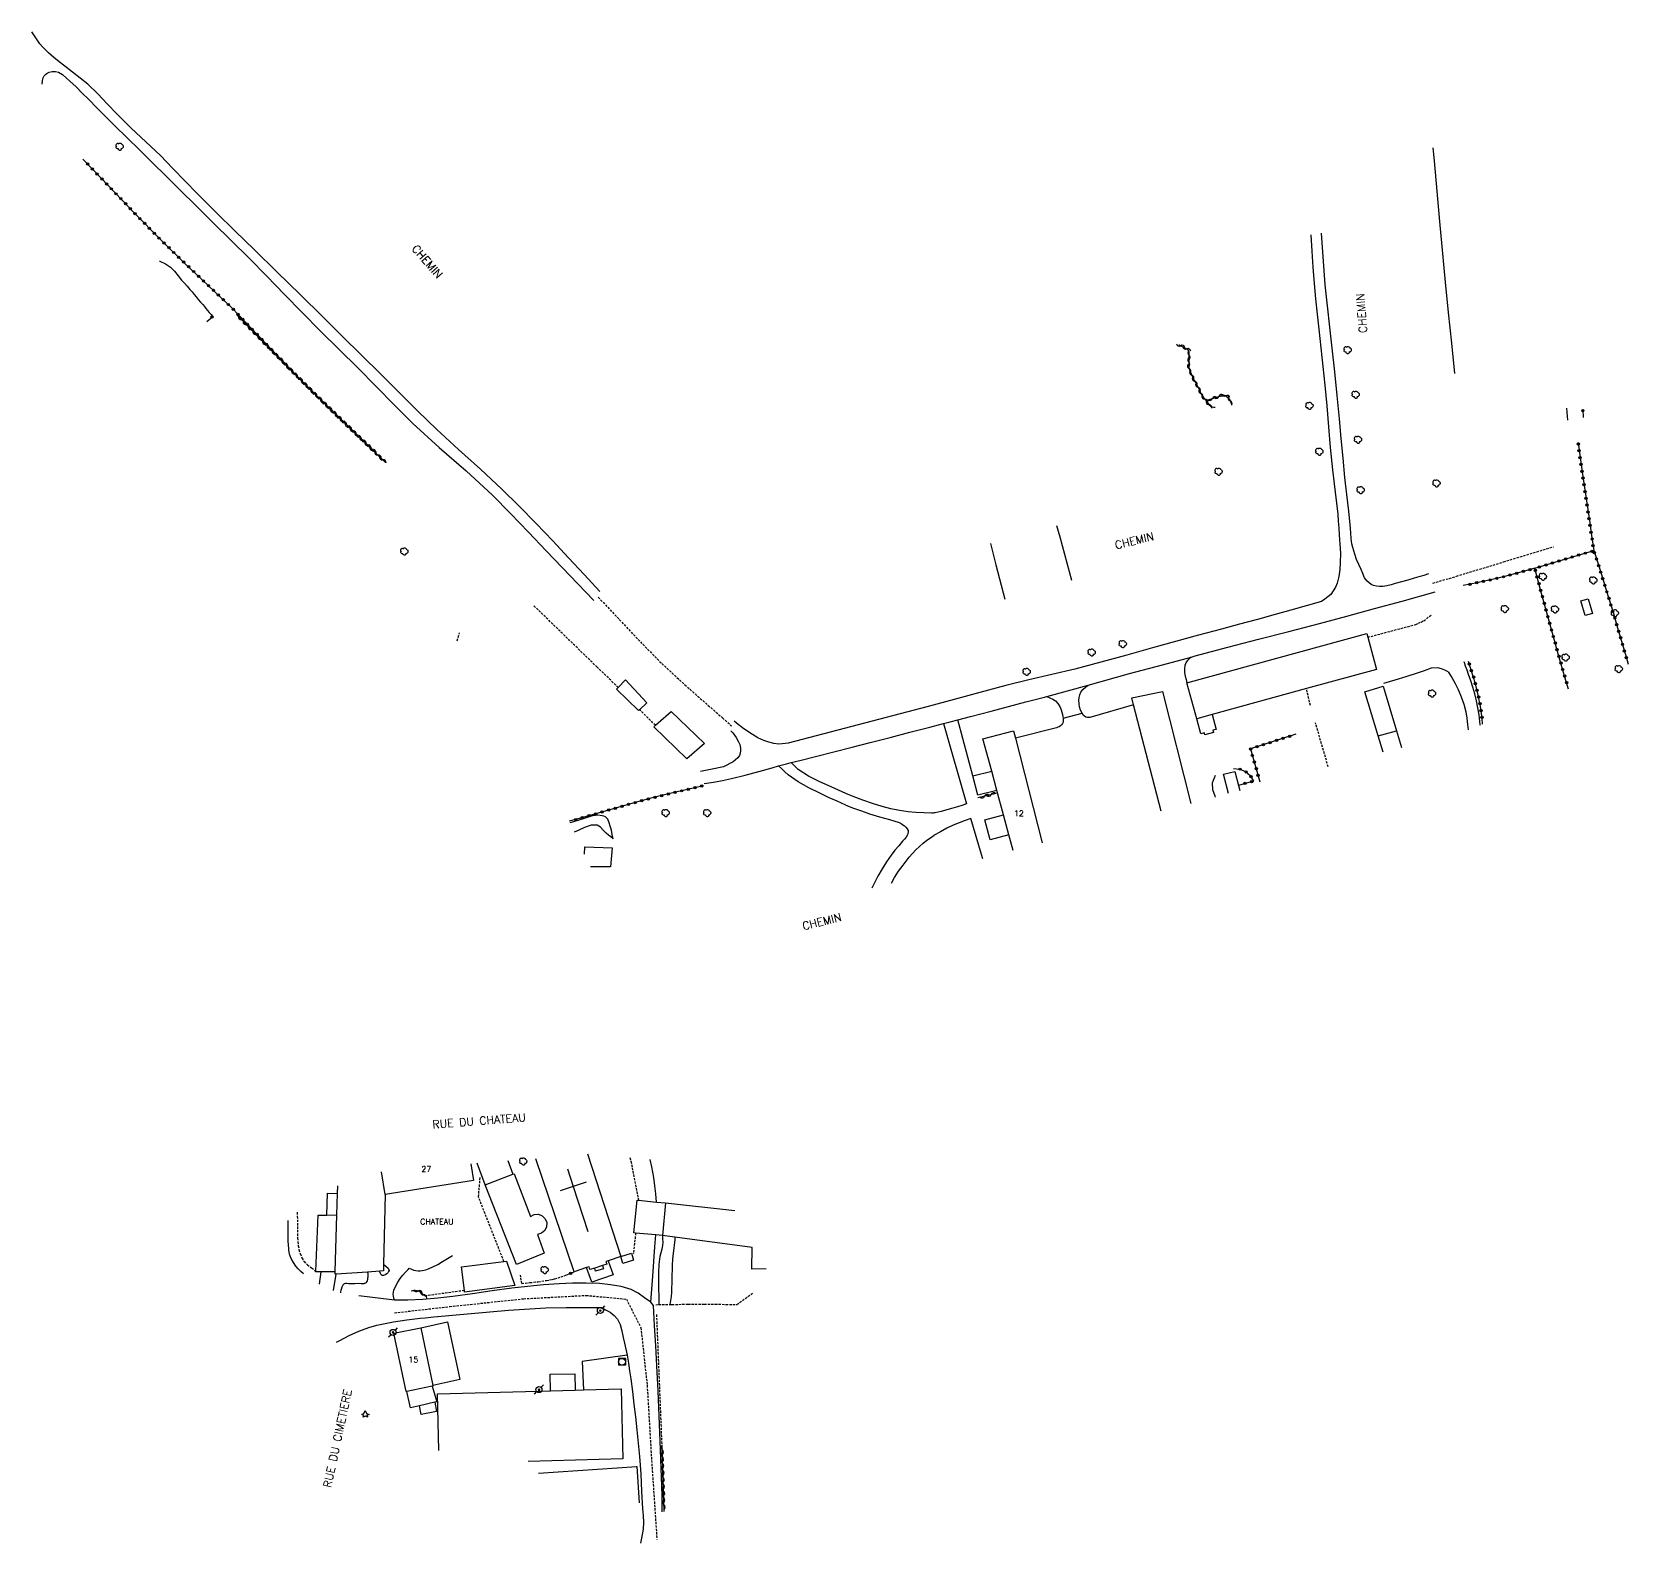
# Model space of a CAD drawing. Header units: millimetres. Extents: x 193000 to 194000, y 105000 to 105910.
# Drawn here: x 193632.6 to 193981.7, y 105579.8 to 105910.1 of the extents above; entities that cross this region are included whole.
import ezdxf
from ezdxf.enums import TextEntityAlignment as Align

# ---------------------------------------------------------------- set-up
doc = ezdxf.new("R2010")
doc.units = ezdxf.units.MM
doc.linetypes.add('DASHED', pattern=[0.75, 0.5, -0.25])
doc.layers.get('0').update_dxf_attribs({"linetype": 'CONTINUOUS'})
for name, color, linetype in [('W0001', 6, 'DASHED'), ('W0004', 5, 'CONTINUOUS'), ('W0008', 7, 'CONTINUOUS'), ('W0014', 7, 'CONTINUOUS'), ('W0017', 7, 'CONTINUOUS'), ('W0070', 7, 'DASHED'), ('W0071', 7, 'CONTINUOUS'), ('W0101', 7, 'CONTINUOUS'), ('W0104', 1, 'CONTINUOUS'), ('W0105', 7, 'CONTINUOUS'), ('W0112', 1, 'DASHED'), ('W0211', 2, 'CONTINUOUS'), ('W0214', 2, 'CONTINUOUS'), ('W0300', 7, 'CONTINUOUS'), ('W0303', 7, 'CONTINUOUS'), ('W0310', 3, 'CONTINUOUS'), ('W0323', 7, 'CONTINUOUS'), ('W0333', 7, 'CONTINUOUS'), ('W0420', 7, 'CONTINUOUS'), ('W0473', 7, 'CONTINUOUS'), ('W0984', 7, 'CONTINUOUS'), ('W0989', 7, 'CONTINUOUS'), ('W0991', 7, 'CONTINUOUS')]:
    doc.layers.add(name, color=color, linetype=linetype)
doc.styles.get("Standard").update_dxf_attribs({"font": 'romans.shx', "width": 0.85})

# ---------------------------------------------------------------- blocks, each defined once
blk = doc.blocks.new('T300')
for p, q in [((-0.8, 0.51), (-0.86, 0.34)), ((-0.86, 0.34), (-0.86, 0.17)), ((-0.86, 0.17), (-0.74, 0.06)), ((-0.69, 0.63), (-0.8, 0.51)), ((-0.8, -0.06), (-0.74, 0.06)), ((-0.74, 0.06), (-0.69, 0.11)), ((-0.57, 0.69), (-0.69, 0.63)), ((-0.46, 0.69), (-0.57, 0.69)), ((-0.29, 0.63), (-0.46, 0.69)), ((-0.29, 0.63), (-0.17, 0.74)), ((-0.23, 0.57), (-0.29, 0.63)), ((-0.17, 0.74), (-0.06, 0.8)), ((-0.06, 0.8), (0.06, 0.8)), ((0.06, 0.8), (0.23, 0.74)), ((0.23, 0.74), (0.34, 0.63)), ((0.34, 0.63), (0.4, 0.51)), ((0.46, 0.46), (0.34, 0.46)), ((0.4, 0.51), (0.4, 0.46)), ((0.57, 0.4), (0.46, 0.46)), ((0.57, 0.4), (0.69, 0.29)), ((0.69, 0.29), (0.74, 0.17)), ((0.74, 0.06), (0.69, -0.17)), ((0.74, 0.17), (0.74, 0.06)), ((-0.8, -0.17), (-0.8, -0.06)), ((-0.8, -0.23), (-0.8, -0.17)), ((-0.74, -0.34), (-0.8, -0.23)), ((-0.69, -0.4), (-0.74, -0.34)), ((-0.51, -0.46), (-0.69, -0.4)), ((-0.4, -0.46), (-0.51, -0.46)), ((-0.4, -0.46), (-0.34, -0.46)), ((-0.34, -0.46), (-0.34, -0.4)), ((-0.34, -0.51), (-0.34, -0.46)), ((-0.29, -0.63), (-0.34, -0.51)), ((-0.17, -0.74), (-0.29, -0.63)), ((-0.06, -0.8), (-0.17, -0.74)), ((0.06, -0.8), (-0.06, -0.8)), ((0.17, -0.74), (0.06, -0.8)), ((0.23, -0.69), (0.17, -0.74)), ((0.29, -0.46), (0.23, -0.46)), ((0.29, -0.63), (0.23, -0.69)), ((0.46, -0.4), (0.29, -0.46)), ((0.34, -0.51), (0.29, -0.63)), ((0.34, -0.51), (0.34, -0.46)), ((0.57, -0.34), (0.46, -0.4)), ((0.63, -0.29), (0.57, -0.34)), ((0.69, -0.17), (0.63, -0.29))]:
    blk.add_line(p, q)
blk = doc.blocks.new('T473')
for p, q in [((-0.166667, 0.166667), (0.166667, -0.166667)), ((-0.166667, -0.166667), (0.166667, 0.166667)), ((0.500001, 0.500001), (1.000002, 1.000002)), ((-1.000002, -1.000002), (-0.500001, -0.500001))]:
    blk.add_line(p, q)
blk.add_ellipse((0, 0), major_axis=(0.471405, 0.471405), ratio=1, start_param=5.4977871438, end_param=11.780972451)
blk = doc.blocks.new('T303')
for p, q in [((-0.77, 0), (-0.28, 0.21)), ((-0.28, -0.21), (-0.77, 0)), ((-0.28, 0.21), (0, 0.83)), ((0, 0.83), (0.28, 0.21)), ((0.28, 0.21), (0.83, 0)), ((0.83, 0), (0.28, -0.21)), ((-0.49, -0.63), (-0.28, -0.21)), ((0, -0.35), (-0.49, -0.63)), ((0.56, -0.63), (0, -0.35)), ((0.28, -0.21), (0.56, -0.63))]:
    blk.add_line(p, q)
blk = doc.blocks.new('T420')
for p, q in [((0.75, 0.75), (-0.75, 0.75)), ((-0.75, 0.75), (-0.75, -0.75)), ((0.75, 0.75), (0.75, -0.75)), ((0.75, -0.75), (-0.75, -0.75))]:
    blk.add_line(p, q)
blk.add_ellipse((0, 0), major_axis=(-0.53, 0.53), ratio=1, start_param=3.926991, end_param=10.210176)
blk = doc.blocks.new('t323o')
at = {"color": 0, "linetype": 'Continuous'}
for radius in [0.25, 0.15]:
    blk.add_circle((0, 0), radius, dxfattribs=at)
blk = doc.blocks.new('t310o')
at = {"color": 0, "linetype": 'Continuous'}
for centre, start, end in [((-0.5, 0.38), 216.8699, 323.1304), ((0.5, -0.37), 36.8699, 143.1303)]:
    blk.add_arc(centre, 0.625, start, end, dxfattribs=at)

msp = doc.modelspace()

# ---------------------------------------------------------------- linework, layer by layer
at = {"layer": 'W0001'}
msp.add_lwpolyline([(193711.87, 105630.1), (193723.96, 105631.47), (193740.1, 105633.18), (193753.77, 105633.91), (193762.58, 105633.09), (193765.76, 105626.84), (193767.12, 105614.25), (193768.09, 105597.85), (193769.26, 105580.55)], dxfattribs=at)
at = {"layer": 'W0004'}
msp.add_lwpolyline([(193858.09, 105760.08), (193862.26, 105761.21)], dxfattribs=at)
at = {"layer": 'W0008'}
for points in [[(193688.64, 105645.86), (193688.61, 105650.32)], [(193691.97, 105638.62), (193691.39, 105639.16), (193690.82, 105639.7), (193690.3, 105640.28), (193689.74, 105641.1), (193689.28, 105641.98), (193688.93, 105642.9), (193688.84, 105643.38), (193688.76, 105643.86), (193688.74, 105644.14), (193688.7, 105644.86), (193688.64, 105645.86)], [(193767.94, 105632.43), (193766.53, 105633.41), (193765.13, 105634.38), (193763.65, 105635.19), (193761.44, 105635.88), (193759.09, 105636.25), (193756.73, 105636.48), (193753.79, 105636.62), (193750.83, 105636.55), (193747.88, 105636.41), (193744.42, 105636.19), (193740.98, 105635.86), (193737.54, 105635.48), (193733.23, 105634.91), (193728.94, 105634.26), (193724.63, 105633.7), (193721.35, 105633.34), (193718.07, 105633.03), (193714.78, 105632.87), (193711.87, 105632.88), (193704.09, 105633.78), (193704.09, 105633.78)], [(193718.56, 105629.01), (193720.43, 105629.2), (193728.6, 105629.95), (193736.77, 105630.69), (193744.96, 105631.17), (193749.38, 105631.24), (193753.81, 105631.24), (193756.77, 105631.23), (193757.2, 105631.09), (193757.62, 105630.94), (193758.03, 105630.77), (193759.01, 105630.23), (193759.91, 105629.54), (193760.65, 105628.75), (193761.25, 105627.54), (193761.6, 105626.15), (193761.89, 105624.74), (193762.2, 105623.45), (193762.47, 105622.14), (193762.72, 105620.83), (193763.02, 105619.11), (193763.28, 105617.39), (193763.53, 105615.66), (193763.91, 105612.91), (193764.24, 105610.15), (193764.56, 105607.38), (193764.88, 105604.49), (193765.18, 105601.59), (193765.45, 105598.68), (193765.72, 105594.87), (193765.92, 105591.05), (193766.12, 105587.24), (193766.22, 105585.76), (193766.32, 105584.28), (193766.26, 105582.81), (193766.11, 105581.99), (193765.65, 105579.77)], [(193770.44, 105586.6), (193770.44, 105586.6), (193770.44, 105586.6), (193770.42, 105590.14), (193770.19, 105596.14), (193769.95, 105602.14), (193769.73, 105607.6), (193769.52, 105613.07), (193769.26, 105618.53), (193769.02, 105622.92), (193768.76, 105627.31), (193768.49, 105631.7), (193767.94, 105632.43)]]:
    msp.add_lwpolyline(points, dxfattribs=at)
at = {"layer": 'W0014'}
msp.add_lwpolyline([(193699.16, 105623.65), (193699.91, 105624.06), (193701.95, 105625.14), (193704.07, 105626.09), (193706.24, 105626.88), (193708.02, 105627.39), (193709.84, 105627.8), (193711.67, 105628.16), (193714.57, 105628.6), (193717.5, 105628.9), (193718.56, 105629.01)], dxfattribs=at)
at = {"layer": 'W0017'}
for points in [[(193886.11, 105773.47), (193885.71, 105773.1), (193885.3, 105772.74), (193884.99, 105772.34), (193884.74, 105771.64), (193884.67, 105770.86), (193884.68, 105770.09), (193884.79, 105769.32), (193885, 105768.56), (193885.2, 105767.8)], [(193942.35, 105770.25), (193941.6, 105770.58), (193940.85, 105770.91), (193940.09, 105771.13), (193938.6, 105771.02), (193937.08, 105770.47), (193935.57, 105769.92), (193933.09, 105769.18), (193930.63, 105768.41), (193928.16, 105767.65)], [(193942.35, 105770.25), (193943.1, 105768.97), (193943.85, 105767.69), (193944.52, 105766.38), (193945.18, 105764.79), (193945.73, 105763.15), (193946.16, 105761.48), (193946.41, 105760.11), (193946.58, 105758.72), (193946.69, 105757.58)], [(193949.37, 105758.54), (193949.36, 105758.63), (193949.1, 105760.81), (193948.84, 105762.37), (193948.51, 105763.92), (193948.13, 105765.45), (193947.73, 105766.85), (193947.27, 105768.24), (193946.81, 105769.62), (193946.48, 105770.57), (193946.14, 105771.51), (193945.99, 105771.95), (193945.95, 105772.05), (193945.81, 105772.45)], [(193863.94, 105760.22), (193863.65, 105760.23), (193863.35, 105760.24), (193863.08, 105760.3), (193862.59, 105760.67), (193862.26, 105761.21), (193862.22, 105761.26), (193862.2, 105761.31), (193861.94, 105761.89), (193861.72, 105762.57), (193861.6, 105763.28), (193861.58, 105763.99), (193861.63, 105764.6), (193861.76, 105765.22), (193861.97, 105765.78), (193862.41, 105766.35), (193862.98, 105766.85), (193863.55, 105767.35)], [(193854.56, 105764.88), (193855.22, 105764.58), (193855.88, 105764.28), (193856.46, 105763.89), (193856.97, 105763.31), (193857.38, 105762.63), (193857.69, 105761.91), (193857.84, 105761.43), (193857.96, 105760.93), (193858.04, 105760.42), (193858.09, 105760.08), (193858.1, 105760.01), (193858.14, 105759.61), (193858.09, 105759.23), (193857.96, 105758.92), (193857.77, 105758.64), (193857.54, 105758.4), (193857.26, 105758.24), (193856.95, 105758.13), (193856.63, 105758.01)], [(193873.53, 105763.05), (193863.94, 105760.22)], [(193838.38, 105747.53), (193835.05, 105759.73)], [(193831.91, 105758.91), (193837.01, 105741.38), (193835.99, 105741.04), (193834.98, 105740.71), (193833.95, 105740.4), (193832.68, 105740.04), (193831.4, 105739.71), (193830.11, 105739.44), (193829.85, 105739.4), (193829.59, 105739.36), (193829.33, 105739.32)], [(193856.63, 105758.01), (193847.7, 105755.76)], [(193810.55, 105741.07), (193808.67, 105741.93), (193806.78, 105742.79), (193804.91, 105743.7), (193802.51, 105744.91), (193800.14, 105746.2), (193797.95, 105747.73), (193797.24, 105748.35), (193796.55, 105749), (193795.86, 105749.65)], [(193812.2, 105742.95), (193810.58, 105743.65), (193808.96, 105744.35), (193807.36, 105745.08), (193804.86, 105746.2), (193802.4, 105747.4), (193800.18, 105748.92), (193799.66, 105749.39), (193799.16, 105749.89), (193798.66, 105750.38)], [(193891.4, 105747.59), (193891.15, 105747.02), (193890.9, 105746.45), (193890.73, 105745.87), (193890.8, 105744.5), (193891.26, 105743.11), (193891.34, 105742.87)], [(193829.33, 105739.32), (193827.62, 105739.4), (193825.91, 105739.47), (193824.21, 105739.63), (193822.29, 105739.93), (193820.39, 105740.32), (193818.51, 105740.79), (193816.39, 105741.44), (193814.3, 105742.19), (193812.2, 105742.95)], [(193810.55, 105741.07), (193812.29, 105740.45), (193814.03, 105739.82), (193815.78, 105739.22), (193817.94, 105738.55), (193820.11, 105737.92), (193822.27, 105737.29), (193822.67, 105737.05), (193823.06, 105736.82), (193823.42, 105736.54), (193823.74, 105736.25), (193824.03, 105735.93), (193824.2, 105735.57), (193824.21, 105735.25), (193824.14, 105734.91), (193824.04, 105734.59), (193823.77, 105734.11), (193823.39, 105733.68), (193823, 105733.24), (193822.17, 105732.23), (193821.33, 105731.22), (193820.53, 105730.19), (193819.49, 105728.7), (193818.52, 105727.15), (193817.61, 105725.57), (193816.77, 105723.98), (193816.28, 105722.92)], [(193840.53, 105729.37), (193840.26, 105730.28), (193839.1, 105734.23), (193837.94, 105738.18), (193836.65, 105737.71), (193835.36, 105737.24), (193834.09, 105736.72), (193832.68, 105736.03), (193831.29, 105735.27), (193829.91, 105734.51)], [(193820.54, 105724.06), (193821.23, 105725.24), (193822.13, 105726.64), (193823.09, 105727.99), (193824.45, 105729.71), (193825.91, 105731.34), (193827.52, 105732.81), (193828.3, 105733.4), (193829.1, 105733.96), (193829.91, 105734.51)], [(193769.2, 105654.32), (193769.02, 105656.1), (193768.83, 105657.88), (193768.59, 105659.65), (193768.13, 105662.03), (193767.75, 105663.63)], [(193767.94, 105632.43), (193768.08, 105634.32), (193768.22, 105636.2), (193768.36, 105638.08), (193768.52, 105640.23), (193768.69, 105642.39), (193768.84, 105644.54), (193768.89, 105645.4), (193768.94, 105646.26), (193769, 105647.12)], [(193709.49, 105640.74), (193710, 105640.29), (193710.5, 105639.85), (193710.67, 105639.38), (193710.56, 105639.13), (193710.37, 105638.88), (193710.15, 105638.66), (193709.84, 105638.43), (193709.49, 105638.25), (193709.18, 105638.23), (193708.96, 105638.41), (193708.78, 105638.7), (193708.69, 105639.03), (193708.68, 105639.09), (193708.68, 105639.14), (193708.69, 105639.2)], [(193711.87, 105632.88), (193711.75, 105633.31), (193711.64, 105633.73), (193711.58, 105634.15), (193711.72, 105635.07), (193712.12, 105635.98), (193712.61, 105636.84), (193713.11, 105637.59), (193713.69, 105638.3), (193714.3, 105638.98), (193714.56, 105639.27), (193714.83, 105639.55), (193715.1, 105639.84), (193715.58, 105639.64), (193716.07, 105639.45), (193716.56, 105639.32), (193717.01, 105639.28), (193717.48, 105639.29), (193717.93, 105639.34), (193718.72, 105639.52), (193719.48, 105639.8), (193720.23, 105640.12), (193721.32, 105640.68), (193722.37, 105641.32), (193723.42, 105641.97), (193723.79, 105642.2), (193724.15, 105642.42), (193724.52, 105642.64)], [(193695.72, 105639.03), (193695.39, 105636.38)], [(193698.49, 105634.98), (193699.07, 105638.53)], [(193705.99, 105639.01), (193706, 105638.75), (193706.01, 105638.48), (193706.01, 105638.21), (193706, 105637.93), (193705.99, 105637.65), (193705.95, 105637.37), (193705.87, 105637.13), (193705.77, 105636.89), (193705.64, 105636.69), (193705.17, 105636.47), (193704.55, 105636.46), (193703.93, 105636.48), (193703.22, 105636.46), (193702.51, 105636.47), (193701.8, 105636.47), (193701.47, 105636.49), (193701.14, 105636.5), (193700.86, 105636.45), (193700.56, 105636.14), (193700.35, 105635.68), (193700.2, 105635.2), (193700.13, 105634.96), (193700.08, 105634.72), (193700.03, 105634.48)]]:
    msp.add_lwpolyline(points, dxfattribs=at)
at = {"layer": 'W0070'}
for points in [[(193938.99, 105789.59), (193944.14, 105791.15), (193949.29, 105792.71), (193954.44, 105794.27), (193958.08, 105795.37), (193961.71, 105796.48), (193965.34, 105797.6)], [(193756.44, 105786.55), (193761.04, 105781.67), (193765.64, 105776.79), (193770.35, 105772.03), (193775.35, 105767.4), (193780.48, 105762.91), (193783.62, 105760.16), (193785.61, 105758.42)]]:
    msp.add_lwpolyline(points, dxfattribs=at)
at = {"layer": 'W0071'}
for points in [[(193660.7, 105883.1), (193657.48, 105886.12), (193654.27, 105889.13), (193651.1, 105892.2), (193649.01, 105894.39), (193646.94, 105896.6), (193644.77, 105898.7), (193643.12, 105900.06), (193641.43, 105901.37), (193639.75, 105902.68), (193638.55, 105903.62), (193637.36, 105904.57), (193636.22, 105905.57), (193635.55, 105906.21), (193634.9, 105906.86), (193634.3, 105907.55), (193633.68, 105908.39), (193633.12, 105909.26), (193632.56, 105910.13)], [(193634.77, 105898.73), (193634.88, 105899.35), (193634.98, 105899.98), (193635.22, 105900.52), (193635.53, 105900.86), (193635.92, 105901.14), (193636.33, 105901.35), (193636.98, 105901.48), (193637.7, 105901.45), (193638.37, 105901.31), (193639.27, 105900.84), (193640.07, 105900.12), (193640.86, 105899.37), (193642.25, 105898.1), (193643.58, 105896.76), (193644.9, 105895.41), (193646.84, 105893.49), (193648.76, 105891.57), (193650.69, 105889.64), (193653.38, 105886.98), (193656.08, 105884.33), (193658.78, 105881.67)], [(193658.78, 105881.67), (193661.96, 105878.53), (193665.13, 105875.38), (193668.31, 105872.24), (193672.23, 105868.39), (193676.15, 105864.54), (193680.05, 105860.68), (193683.92, 105856.72), (193687.77, 105852.74), (193691.64, 105848.78), (193695.7, 105844.74), (193699.77, 105840.73), (193703.84, 105836.7), (193707.84, 105832.63), (193711.83, 105828.56), (193715.88, 105824.54), (193721.65, 105819.29), (193727.55, 105814.17), (193733.29, 105808.88), (193737.26, 105804.87), (193741.14, 105800.78), (193745.02, 105796.69), (193748.51, 105793.07), (193751.99, 105789.46), (193755.48, 105785.84)], [(193756.75, 105787.8), (193753.35, 105791.5), (193749.95, 105795.19), (193746.52, 105798.85), (193742.85, 105802.68), (193739.14, 105806.46), (193735.36, 105810.19), (193730.65, 105814.57), (193725.85, 105818.86), (193721.1, 105823.22), (193716.99, 105827.21), (193712.93, 105831.24), (193708.87, 105835.29), (193704.65, 105839.47), (193700.43, 105843.65), (193696.2, 105847.83), (193691.2, 105852.74), (193686.18, 105857.64), (193681.16, 105862.55), (193677.01, 105866.59), (193672.86, 105870.64), (193668.76, 105874.73), (193666.06, 105877.51), (193663.38, 105880.3), (193660.7, 105883.1)], [(193912.27, 105865.8), (193912.5, 105862.24), (193912.73, 105858.68), (193913, 105855.12), (193913.32, 105851.78), (193913.67, 105848.45), (193914.03, 105845.12), (193914.47, 105841.05), (193914.92, 105836.98), (193915.35, 105832.91), (193915.76, 105828.36), (193916.13, 105823.8), (193916.55, 105819.25), (193917.06, 105814.4), (193917.61, 105809.54), (193918.16, 105804.69), (193918.29, 105803.19), (193918.41, 105801.69), (193918.51, 105800.19), (193918.65, 105798.18), (193918.76, 105796.17), (193918.72, 105794.16), (193918.62, 105792.62), (193918.44, 105791.09), (193918.04, 105789.63), (193917.66, 105788.76), (193917.19, 105787.92), (193916.63, 105787.17), (193916.01, 105786.6), (193915.32, 105786.11), (193914.62, 105785.62), (193911.26, 105784.65), (193907.89, 105783.69), (193904.52, 105782.74), (193900.61, 105781.68), (193896.68, 105780.64), (193892.76, 105779.59), (193887.73, 105778.22), (193882.71, 105776.84), (193877.69, 105775.46), (193872.02, 105773.91), (193866.36, 105772.37), (193860.69, 105770.83), (193855.65, 105769.65), (193850.61, 105768.46), (193845.59, 105767.22), (193839.92, 105765.73), (193834.26, 105764.18), (193828.6, 105762.63)], [(193938, 105791.65), (193936.97, 105791.33), (193935.93, 105791.01), (193934.9, 105790.7), (193933.53, 105790.29), (193932.15, 105789.9), (193930.77, 105789.53), (193929.86, 105789.28), (193928.94, 105789.04), (193928.02, 105788.92), (193927.34, 105788.91), (193926.66, 105788.96), (193926.02, 105789.11), (193925.51, 105789.35), (193925.02, 105789.68), (193924.59, 105790.05), (193924.04, 105790.81), (193923.65, 105791.71), (193923.28, 105792.62), (193922.78, 105793.71), (193922.31, 105794.81), (193921.9, 105795.94), (193921.67, 105796.69), (193921.46, 105797.45), (193921.28, 105798.22), (193921.14, 105799.37), (193921.07, 105800.52), (193921, 105801.68), (193920.58, 105805.35), (193920.15, 105809.02), (193919.75, 105812.69), (193919.34, 105816.96), (193918.95, 105821.24), (193918.56, 105825.52), (193918.05, 105830.68), (193917.52, 105835.84), (193916.98, 105841), (193916.48, 105845.61), (193915.97, 105850.22), (193915.46, 105854.83), (193914.62, 105866.17)], [(193932.3, 105785.67), (193939.5, 105787.73)], [(193872.66, 105769.84), (193879.82, 105771.77), (193886.11, 105773.47), (193886.98, 105773.7), (193894.15, 105775.61), (193900.82, 105777.36), (193907.49, 105779.09), (193914.15, 105780.83), (193920.2, 105782.44), (193926.25, 105784.05), (193932.3, 105785.67)], [(193853.72, 105764.66), (193854.56, 105764.88), (193863.55, 105767.35), (193872.66, 105769.84)], [(193828.94, 105758.12), (193831.91, 105758.91), (193833.41, 105759.3), (193835.05, 105759.73), (193837.88, 105760.48), (193842.35, 105761.65), (193846.14, 105762.65), (193849.93, 105763.65), (193853.72, 105764.66)], [(193828.6, 105762.63), (193798, 105754.63), (193797.31, 105754.55), (193796.63, 105754.47), (193795.95, 105754.45), (193794.82, 105754.59), (193793.71, 105754.88), (193792.63, 105755.26), (193791.36, 105755.84), (193790.14, 105756.55), (193788.95, 105757.32), (193787.99, 105757.99), (193787.06, 105758.71), (193786.13, 105759.43)], [(193785.44, 105757.37), (193785.83, 105756.87), (193786.22, 105756.37), (193786.58, 105755.85), (193787.02, 105755.1), (193787.39, 105754.32), (193787.56, 105753.52), (193787.55, 105752.99), (193787.46, 105752.45), (193787.29, 105751.95), (193786.93, 105751.43), (193786.44, 105750.97), (193785.94, 105750.55), (193783.8, 105749.48), (193781.31, 105748.98), (193778.82, 105748.47)], [(193779.63, 105745.81), (193781.61, 105746.15), (193783.59, 105746.5), (193785.56, 105746.89), (193788.55, 105747.63), (193791.52, 105748.46), (193794.48, 105749.28), (193795.86, 105749.65), (193797.64, 105750.11), (193798.66, 105750.38), (193800.79, 105750.94), (193803.95, 105751.76), (193807.94, 105752.78), (193811.94, 105753.79), (193815.93, 105754.8), (193820.27, 105755.91), (193824.61, 105757.02), (193828.94, 105758.12)]]:
    msp.add_lwpolyline(points, dxfattribs=at)
at = {"layer": 'W0101'}
for points in [[(193873.14, 105764.56), (193879.82, 105765.96), (193886.03, 105741.46)], [(193879.57, 105739.74), (193873.53, 105763.05), (193873.14, 105764.56)], [(193840.57, 105755.57), (193847.29, 105757.35)], [(193847.29, 105757.35), (193847.7, 105755.76), (193853.55, 105732.83)], [(193847.2, 105731.14), (193846.26, 105734.6), (193845.08, 105738.94), (193843.62, 105744.33), (193842.48, 105748.54), (193840.57, 105755.57)], [(193728.53, 105662.67), (193729.11, 105659.04), (193709.81, 105656), (193709.03, 105660.92)], [(193754.1, 105664.87), (193761.36, 105642.39), (193758.6, 105641.5), (193758.1, 105641.34), (193758.29, 105640.72), (193757.36, 105640.43), (193755.65, 105639.9), (193754.6, 105639.58), (193754.42, 105640.17), (193753.88, 105639.99), (193751.19, 105639.07), (193742.76, 105663.74)], [(193717.61, 105626.85), (193720.27, 105614.24), (193720.29, 105614.12), (193720.13, 105614.08), (193714.54, 105612.91), (193714.39, 105612.88), (193711.71, 105625.65)], [(193711.71, 105625.65), (193717.61, 105626.85)], [(193743.38, 105595.08), (193764.88, 105596.49)], [(193764.88, 105596.49), (193765.39, 105588.58), (193765.39, 105588.58)]]:
    msp.add_lwpolyline(points, dxfattribs=at)
at = {"layer": 'W0104'}
for points in [[(193972.97, 105786.22), (193973.88, 105782.98), (193972.3, 105782.53), (193971.38, 105785.77)], [(193885.2, 105767.8), (193924.52, 105778.59), (193924.73, 105777.8), (193926.66, 105770.77), (193911.33, 105766.56), (193890.71, 105760.91), (193887.35, 105759.99), (193885.2, 105767.8)], [(193760.42, 105766.44), (193760.8, 105766.82), (193762.39, 105768.47), (193767.07, 105763.45), (193765.47, 105761.96), (193765.26, 105761.77)], [(193768.55, 105758.22), (193768.93, 105758.55), (193772.4, 105761.59), (193779.67, 105754.56), (193775.82, 105751.19)], [(193764.23, 105647.57), (193764.91, 105654.73), (193765.25, 105654.7), (193769.2, 105654.32), (193771.13, 105654.14), (193770.45, 105646.98), (193769, 105647.12), (193764.61, 105647.54)]]:
    msp.add_lwpolyline(points, close=True, dxfattribs=at)
for points in [[(193927.03, 105756.27), (193924.13, 105765.88), (193928.09, 105767.07), (193931.03, 105757.33)], [(193890.71, 105760.91), (193891.56, 105757.66), (193890.86, 105757.47), (193890.86, 105757.46), (193890.99, 105756.96), (193889.1, 105756.48), (193889.01, 105756.81), (193888.99, 105756.88), (193888.2, 105756.68), (193887.35, 105759.99)], [(193928.14, 105752.65), (193927.03, 105756.27), (193931.03, 105757.33), (193932.14, 105753.71)], [(193843.62, 105744.33), (193839.43, 105743.29), (193838.38, 105747.53), (193842.48, 105748.54)], [(193893.16, 105747.83), (193895.65, 105748.48), (193896.46, 105745.41), (193896.75, 105744.31)], [(193894.26, 105743.65), (193893.16, 105747.83)], [(193846.26, 105734.6), (193842.16, 105733.53), (193841.02, 105737.88), (193845.08, 105738.94)], [(193753.42, 105730.39), (193753.48, 105731.95), (193759.48, 105731.75), (193759.1, 105727.64), (193754.75, 105727.57)], [(193731.72, 105658.07), (193729.93, 105662.79)], [(193736.64, 105663.39), (193737.78, 105660.39)], [(193749.72, 105661.56), (193750.97, 105657.71)], [(193731.72, 105658.07), (193737.78, 105660.39), (193738.01, 105660.48), (193741.58, 105651.17), (193741.59, 105651.15)], [(193741.59, 105651.15), (193742.4, 105651.58), (193743.33, 105651.64), (193744.19, 105651.32), (193744.85, 105650.68), (193745.19, 105649.82), (193745.14, 105648.89), (193744.73, 105648.07), (193744.01, 105647.49), (193743.12, 105647.25), (193743.11, 105647.26), (193744.59, 105643.15), (193738.54, 105640.67), (193731.72, 105658.07)], [(193753.79, 105658.67), (193750.97, 105657.71)], [(193697.06, 105651.48), (193697.24, 105656.29), (193699.42, 105656.21)], [(193709.81, 105656), (193709.49, 105640.74), (193709.46, 105639.26), (193708.69, 105639.2), (193705.99, 105639.01), (193699.07, 105638.53), (193698.89, 105638.52), (193698.9, 105639.04), (193699.27, 105651.49), (193699.42, 105656.21), (193699.47, 105657.89)], [(193750.97, 105657.71), (193748.11, 105656.79)], [(193750.97, 105657.71), (193754.14, 105647.89)], [(193698.9, 105639.04), (193695.72, 105639.03), (193694.62, 105639.03), (193694.63, 105639.24), (193695.18, 105651.48), (193697.06, 105651.48), (193699.27, 105651.49)], [(193771.13, 105654.14), (193786.33, 105652.45)], [(193790, 105639.68), (193790.06, 105644.36), (193790.06, 105644.35), (193773.21, 105646.61), (193770.45, 105646.98)], [(193727.2, 105634.59), (193727.15, 105634.97), (193726.49, 105640.13), (193735.8, 105641.31), (193736.33, 105641.38), (193738.15, 105636.09)], [(193793.13, 105639.72), (193790, 105639.68)], [(193738.15, 105636.09), (193727.2, 105634.59)], [(193717.61, 105626.85), (193723.48, 105628.1), (193726.16, 105615.49), (193720.27, 105614.24)], [(193745.97, 105613.07), (193745.92, 105616.7), (193751.32, 105616.79), (193751.37, 105613.21)], [(193720.13, 105614.08), (193721.14, 105610.66), (193720.66, 105610.55), (193717.35, 105609.77), (193715.39, 105609.31), (193714.54, 105612.91)], [(193721.25, 105612.42), (193745.97, 105613.07), (193751.37, 105613.21), (193753.2, 105613.26), (193761.42, 105613.48), (193761.82, 105598.15), (193741.08, 105597.61)], [(193720.66, 105610.55), (193721.05, 105608.52), (193717.71, 105607.89), (193717.35, 105609.77)], [(193721.58, 105600.03), (193721.25, 105612.42)], [(193764.73, 105596.48), (193764.88, 105596.49)]]:
    msp.add_lwpolyline(points, dxfattribs=at)
at = {"layer": 'W0105'}
for points in [[(193758.6, 105641.5), (193759.68, 105638.41), (193755.01, 105636.77), (193753.88, 105639.99)], [(193757.36, 105640.43), (193757.58, 105639.69), (193755.86, 105639.19), (193755.65, 105639.9)]]:
    msp.add_lwpolyline(points, dxfattribs=at)
msp.add_lwpolyline([(193761.36, 105642.39), (193763.69, 105643.11), (193764.16, 105641.61), (193761.82, 105640.89)], close=True, dxfattribs=at)
at = {"layer": 'W0112'}
for points in [[(193756.17, 105771.27), (193742.36, 105784.67)], [(193924.73, 105777.8), (193935.25, 105780.59)], [(193935.25, 105780.59), (193935.83, 105780.86), (193936.41, 105781.12), (193936.97, 105781.42), (193937.59, 105781.85), (193938.18, 105782.32), (193938.78, 105782.79)], [(193725.59, 105777.05), (193726.1, 105778.79)], [(193760.8, 105766.82), (193756.17, 105771.27)], [(193912.19, 105762.87), (193911.33, 105766.56)], [(193768.93, 105758.55), (193765.47, 105761.96)], [(193916.1, 105749.45), (193913.3, 105759.08)], [(193763.37, 105664.06), (193763.57, 105663.24), (193763.57, 105663.25), (193765.25, 105654.7)], [(193735.8, 105641.31), (193730.23, 105655.44), (193730.6, 105659.66)], [(193690.59, 105652.09), (193690.61, 105651.21), (193690.68, 105646.46)], [(193764.61, 105647.54), (193764.1, 105642.95)], [(193690.68, 105646.46), (193690.75, 105645.62), (193690.82, 105644.77), (193690.97, 105643.95), (193691.24, 105643.04), (193691.61, 105642.15), (193692.08, 105641.35), (193692.83, 105640.57), (193693.73, 105639.91), (193694.63, 105639.24)], [(193739.69, 105636.51), (193739.41, 105638.33)], [(193739.69, 105636.51), (193741.5, 105636.71), (193743.32, 105636.91), (193745.12, 105637.18), (193745.73, 105637.3), (193746.34, 105637.42), (193746.94, 105637.56), (193747.63, 105637.76), (193748.3, 105637.98), (193748.98, 105638.2)], [(193727.15, 105634.97), (193718.47, 105633.78)], [(193786.75, 105631.92), (193790.31, 105634.52)], [(193769, 105631.88), (193769.67, 105631.89), (193772.12, 105631.93), (193772.55, 105631.93), (193776.09, 105631.99), (193779.63, 105632), (193782.01, 105631.99), (193784.38, 105631.95), (193786.75, 105631.92)], [(193770.41, 105600.74), (193769.23, 105629.83)]]:
    msp.add_lwpolyline(points, dxfattribs=at)
at = {"layer": 'W0211'}
for points in [[(193759.7, 105733.72), (193759.5, 105734.65), (193759.3, 105735.59), (193759.03, 105736.51), (193758.79, 105737.26), (193758.5, 105738), (193758.04, 105738.53), (193757.68, 105738.68), (193757.27, 105738.78), (193756.85, 105738.84), (193756.33, 105738.87), (193755.8, 105738.83), (193755.28, 105738.75), (193754.63, 105738.6), (193753.99, 105738.38), (193753.36, 105738.16), (193750.98, 105737.43), (193750.23, 105737.2)], [(193770.45, 105646.98), (193770.48, 105646.25), (193770.52, 105645.53), (193770.49, 105644.81), (193770.33, 105644.02), (193770.09, 105643.23), (193769.88, 105642.44), (193769.68, 105640.7), (193769.63, 105638.94), (193769.62, 105637.18), (193769.62, 105635.42), (193769.65, 105633.65), (193769.67, 105631.89)]]:
    msp.add_lwpolyline(points, dxfattribs=at)
at = {"layer": 'W0214'}
for points in [[(193660.44, 105860.05), (193660.55, 105860.03), (193661.77, 105859.43), (193662.87, 105858.69), (193663.74, 105857.83), (193664.51, 105856.84), (193665.29, 105855.85), (193665.9, 105855.19), (193666.52, 105854.53), (193667.12, 105853.85), (193667.58, 105853.3), (193668.02, 105852.74), (193668.47, 105852.19), (193668.95, 105851.64), (193669.44, 105851.09), (193669.92, 105850.54), (193670.27, 105850.11), (193670.63, 105849.67), (193670.98, 105849.23), (193671.36, 105848.79), (193671.73, 105848.34), (193672.11, 105847.9)], [(193759.7, 105733.72), (193759.19, 105734.13), (193758.68, 105734.54), (193758.18, 105734.96), (193757.54, 105735.62), (193756.9, 105736.29), (193756.21, 105736.75), (193754.9, 105736.75), (193753.45, 105736.17), (193752.01, 105735.55), (193751.17, 105735.21)], [(193773.21, 105646.61), (193773.17, 105646.02), (193773.12, 105645.44), (193773.07, 105644.87), (193772.98, 105644.28), (193772.88, 105643.69), (193772.79, 105643.11), (193772.67, 105641.81), (193772.61, 105640.5), (193772.57, 105639.19), (193772.55, 105638.66), (193772.54, 105638.12), (193772.53, 105637.58), (193772.51, 105636.97), (193772.49, 105636.37), (193772.46, 105635.76), (193772.45, 105635.36), (193772.44, 105634.96), (193772.42, 105634.55), (193772.35, 105633.68), (193772.23, 105632.8), (193772.12, 105631.93)]]:
    msp.add_lwpolyline(points, dxfattribs=at)
at = {"layer": 'W0300'}
for points in [[(193938.99, 105884.82), (193939.26, 105881.98), (193940.45, 105868.7), (193941.7, 105855.43), (193942.36, 105848.77), (193943.04, 105842.1), (193943.72, 105835.43)], [(193968.18, 105827.91), (193968.4, 105825.23)], [(193860.05, 105790.2), (193857.43, 105799.71), (193856.76, 105802.15)], [(193842.2, 105798.3), (193843.4, 105793.66), (193845.36, 105786.09)]]:
    msp.add_lwpolyline(points, dxfattribs=at)
at = {"layer": 'W0310'}
for points in [[(193677.35, 105848.27), (193682.92, 105842.61), (193688.49, 105836.95), (193694.11, 105831.33), (193699.36, 105826.19), (193704.64, 105821.08), (193709.93, 105815.98)], [(193883.4, 105841.73), (193883.46, 105841.7), (193883.98, 105841.47), (193884.48, 105841.22), (193884.83, 105841.03), (193885.17, 105840.83), (193885.43, 105840.58), (193885.58, 105840.19), (193885.63, 105839.74), (193885.64, 105839.28), (193885.64, 105838.83), (193885.6, 105838.38), (193885.58, 105837.93), (193885.57, 105837.56), (193885.57, 105837.19), (193885.61, 105836.82), (193885.76, 105836.21), (193886.01, 105835.62), (193886.27, 105835.03), (193886.77, 105833.98), (193887.33, 105832.96), (193887.87, 105831.93), (193888.08, 105831.47), (193888.29, 105831), (193888.53, 105830.55), (193888.75, 105830.25), (193888.99, 105829.97), (193889.23, 105829.68), (193889.31, 105829.57), (193889.61, 105829.16), (193890.01, 105828.65), (193890.5, 105828.28), (193890.77, 105828.19), (193891.05, 105828.13), (193891.34, 105828.07)], [(193889.31, 105829.57), (193890.05, 105829.78), (193890.79, 105829.98), (193891.53, 105830.2), (193891.86, 105830.31), (193892.19, 105830.43), (193892.53, 105830.53), (193892.8, 105830.61), (193893.07, 105830.69), (193893.33, 105830.7), (193893.73, 105830.55), (193894.1, 105830.23), (193894.4, 105829.87), (193894.61, 105829.52), (193894.76, 105829.13), (193894.92, 105828.74)], [(193843.44, 105743.66), (193839.46, 105742.67)], [(193718.47, 105633.78), (193718.2, 105634.06), (193717.93, 105634.34), (193717.64, 105634.58), (193717.24, 105634.77), (193716.8, 105634.91), (193716.36, 105634.96), (193716.08, 105634.94), (193715.79, 105634.89), (193715.51, 105634.83)], [(193770.84, 105586.63), (193770.41, 105600.74)]]:
    msp.add_lwpolyline(points, dxfattribs=at)
at = {"layer": 'W0323'}
for points in [[(193643.72, 105882.34), (193649.35, 105876.44), (193654.97, 105870.54), (193660.69, 105864.73), (193665.88, 105859.69), (193671.13, 105854.71), (193676.39, 105849.74), (193680.48, 105845.39), (193684.58, 105841.05), (193688.72, 105836.75), (193692.94, 105832.5), (193697.21, 105828.3), (193701.51, 105824.13), (193703.52, 105822.22), (193705.55, 105820.31), (193707.57, 105818.41)], [(193670.82, 105846.83), (193672.11, 105847.9)], [(193971.76, 105827.58), (193971.87, 105825.85)], [(193970.73, 105820.34), (193971.02, 105818.19), (193971.31, 105816.05), (193971.61, 105813.9), (193971.98, 105811.49), (193972.35, 105809.07), (193972.72, 105806.66), (193973.22, 105803.35), (193973.7, 105800.04), (193974.19, 105796.73), (193975.25, 105793.4), (193976.31, 105790.06), (193977.35, 105786.72), (193978.39, 105783.31), (193979.4, 105779.89), (193980.4, 105776.46), (193981.1, 105774.01), (193981.68, 105771.9)], [(193968.65, 105766.42), (193967.88, 105769.09), (193966.49, 105773.88), (193965.13, 105778.67), (193963.83, 105783.4), (193962.55, 105788.14), (193961.27, 105792.88), (193974.19, 105796.73)], [(193961.27, 105792.88), (193959.06, 105792.26), (193956.85, 105791.64), (193954.63, 105791.05), (193951.64, 105790.36), (193949.2, 105789.84), (193948.64, 105789.72), (193945.64, 105789.08)], [(193949.87, 105758.8), (193949.74, 105760.13), (193949.38, 105762.65), (193948.9, 105765.15), (193948.3, 105767.62), (193947.83, 105769.25), (193947.3, 105770.87), (193946.78, 105772.48)], [(193909, 105756.59), (193899.1, 105753.42), (193901.17, 105746.18)], [(193895.39, 105749.07), (193896.76, 105748.97), (193898.02, 105748.44), (193899.05, 105747.54), (193899.75, 105746.36), (193896.46, 105745.41)], [(193779.46, 105745.35), (193775.62, 105744.44), (193771.78, 105743.54), (193767.95, 105742.59), (193762.44, 105741.08), (193756.95, 105739.49), (193751.45, 105737.94), (193750.06, 105737.57)], [(193748.98, 105638.2), (193751.19, 105639.07)]]:
    msp.add_lwpolyline(points, dxfattribs=at)
at = {"layer": 'W0333'}
msp.add_lwpolyline([(193762.72, 105620.83), (193752.93, 105619.48), (193753.2, 105613.26)], dxfattribs=at)

# ---------------------------------------------------------------- block references
at = {"layer": 'W0300'}
for p in [(193651.8, 105885.04), (193920.39, 105840.57), (193912.03, 105828.38), (193922.15, 105830.81), (193914.2, 105818.36), (193922.66, 105820.98), (193892.16, 105813.98), (193939.82, 105811.43), (193923.24, 105809.95), (193714.06, 105796.52), (193963.1, 105791.01), (193974.12, 105790.21), (193954.76, 105783.97), (193965.74, 105783.86), (193978.82, 105783.03), (193871.2, 105776.29), (193864.4, 105774.45), (193968.07, 105773.34), (193850.18, 105770.22), (193979.69, 105770.83), (193938.85, 105765.47), (193771.23, 105739.37), (193780.29, 105739.36)]:
    msp.add_blockref('T300', p, dxfattribs=at)
at = {"layer": 'W0300', "rotation": 359.9999899820874}
for p in [(193740.07, 105663.18), (193744.76, 105639.44)]:
    msp.add_blockref('T300', p, dxfattribs=at)
at = {"layer": 'W0303', "rotation": 359.9999899820874}
msp.add_blockref('T303', (193705.47, 105607.89), dxfattribs=at)
at = {"layer": 'W0310'}
for p, rotation in [((193678.4, 105847.2), 314.5461310445529), ((193679.45, 105846.13), 314.5461310445529), ((193680.5, 105845.07), 314.5461310445529), ((193681.56, 105844), 314.5461310445529), ((193682.61, 105842.93), 314.5461310445529), ((193683.66, 105841.86), 314.5409907565945), ((193684.71, 105840.79), 314.5409907565945), ((193685.76, 105839.72), 314.5409907565945), ((193686.82, 105838.65), 314.5409907565945), ((193883.83, 105841.54), 336.4974208903382), ((193885.15, 105840.84), 329.3354354199388), ((193885.64, 105839.49), 272.0095538134056), ((193687.87, 105837.58), 314.5409907565945), ((193688.92, 105836.52), 314.9541021892335), ((193689.98, 105835.45), 314.9541021892335), ((193885.69, 105836.51), 284.5865125593012), ((193885.58, 105837.99), 266.6859052278693), ((193886.23, 105835.11), 294.0529892608689), ((193691.04, 105834.39), 314.9541021892335), ((193692.1, 105833.33), 314.9541021892335), ((193693.16, 105832.27), 314.9541021892335), ((193886.89, 105833.76), 298.4844918205048), ((193887.6, 105832.44), 297.7562434405596), ((193694.22, 105831.21), 315.6176014211302), ((193695.3, 105830.16), 315.6176014211302), ((193696.37, 105829.11), 315.6176014211302), ((193888.25, 105831.09), 294.0646406125963), ((193889.08, 105829.85), 310.3176544903465), ((193890, 105828.66), 307.9445079551094), ((193890.75, 105829.97), 15.42463234778577), ((193892.18, 105830.43), 19.15886419435815), ((193893.62, 105830.59), 338.5918629613811), ((193894.62, 105829.5), 291.6243370005253), ((193697.44, 105828.06), 315.6176014211302), ((193698.51, 105827.01), 315.6176014211302), ((193699.59, 105825.97), 315.9981217641633), ((193700.67, 105824.92), 315.9981217641633), ((193701.74, 105823.88), 315.9981217641633), ((193702.82, 105822.84), 315.9981217641633), ((193703.9, 105821.8), 315.9981217641633), ((193704.98, 105820.76), 315.9981217640817), ((193706.06, 105819.71), 315.9981217640817), ((193707.14, 105818.67), 315.9981217640817), ((193708.22, 105817.63), 315.9981217640817), ((193709.3, 105816.59), 315.9981217640817), ((193840.91, 105743.03), 194.049791772076), ((193842.37, 105743.4), 194.049791772076), ((193716.99, 105634.85), 163.1089313165761), ((193718.22, 105634.04), 133.5365575356744), ((193770.43, 105600.12), 91.72525487554341), ((193770.47, 105598.62), 91.72525487554341), ((193770.52, 105597.13), 91.72525487554341), ((193770.57, 105595.63), 91.72525487554341), ((193770.61, 105594.13), 91.72525487554341), ((193770.66, 105592.63), 91.72525487554341), ((193770.7, 105591.13), 91.72525487554341), ((193770.75, 105589.63), 91.72525487554341), ((193770.79, 105588.13), 91.72525487554341)]:
    msp.add_blockref('t310o', p, dxfattribs=dict(at, rotation=rotation))
at = {"layer": 'W0323'}
for p, rotation in [((193644.75, 105881.25), 313.658074637138), ((193645.79, 105880.17), 313.658074637138), ((193646.82, 105879.08), 313.658074637138), ((193647.86, 105878), 313.658074637138), ((193648.9, 105876.91), 313.658074637138), ((193649.93, 105875.83), 313.6532231744433), ((193650.97, 105874.74), 313.6532231744433), ((193652, 105873.66), 313.6532231744433), ((193653.04, 105872.57), 313.6532231744433), ((193654.07, 105871.49), 313.6532231744433), ((193655.11, 105870.4), 314.497897996224), ((193656.16, 105869.33), 314.497897996224), ((193657.21, 105868.26), 314.497897996224), ((193658.26, 105867.19), 314.497897996224), ((193659.32, 105866.12), 314.497897996224), ((193660.37, 105865.05), 314.497897996224), ((193661.44, 105864), 315.8286927349311), ((193662.51, 105862.96), 315.8286927349311), ((193663.59, 105861.91), 315.8286927349311), ((193664.66, 105860.87), 315.8286927349311), ((193665.74, 105859.82), 315.8286927349311), ((193666.83, 105858.79), 316.5675151980412), ((193667.92, 105857.76), 316.5675151980412), ((193669.01, 105856.72), 316.5675151980412), ((193670.09, 105855.69), 316.5675151980412), ((193671.18, 105854.66), 316.5732643405065), ((193672.27, 105853.63), 316.5732643405065), ((193673.36, 105852.6), 316.5732643405065), ((193674.45, 105851.57), 316.5732643405065), ((193675.54, 105850.54), 316.5732643405065), ((193671.97, 105847.79), 39.56978732245422), ((193676.62, 105849.49), 313.3234958623775), ((193677.65, 105848.4), 313.3234958623775), ((193678.68, 105847.31), 313.3234958623775), ((193679.7, 105846.22), 313.3234958623775), ((193680.73, 105845.13), 313.330477200914), ((193681.76, 105844.04), 313.330477200914), ((193682.79, 105842.95), 313.330477200914), ((193683.82, 105841.85), 313.330477200914), ((193684.85, 105840.77), 313.9410990582479), ((193685.9, 105839.69), 313.9410990582479), ((193686.94, 105838.61), 313.9410990582479), ((193687.98, 105837.53), 313.9410990582479), ((193689.02, 105836.45), 314.7834841500504), ((193690.08, 105835.39), 314.7834841500504), ((193691.14, 105834.32), 314.7834841500504), ((193692.19, 105833.26), 314.7834841500504), ((193693.25, 105832.2), 315.4058665019292), ((193694.32, 105831.14), 315.4058665019292), ((193695.39, 105830.09), 315.4058665019292), ((193696.46, 105829.04), 315.4058665019292), ((193697.53, 105827.99), 315.9607036142168), ((193698.61, 105826.94), 315.9607036142168), ((193699.68, 105825.9), 315.9607036142168), ((193971.78, 105827.35), 273.724188773988), ((193700.76, 105824.86), 315.9607036142168), ((193701.84, 105823.82), 316.4433907308225), ((193702.93, 105822.78), 316.4433907308225), ((193704.02, 105821.75), 316.6906822612762), ((193705.11, 105820.72), 316.6906822612762), ((193706.2, 105819.7), 316.705682298791), ((193707.29, 105818.67), 316.705682298791), ((193970.77, 105820.05), 277.6960517222022), ((193970.97, 105818.56), 277.6960517222022), ((193971.17, 105817.07), 277.6698300475722), ((193971.38, 105815.59), 277.9879480611575), ((193971.59, 105814.1), 277.9879480611575), ((193971.81, 105812.62), 278.524964797872), ((193972.03, 105811.14), 278.8299696731671), ((193972.26, 105809.65), 278.8299696731671), ((193972.49, 105808.17), 278.7604300278665), ((193972.72, 105806.69), 278.7604300278665), ((193972.94, 105805.2), 278.4765523777976), ((193973.16, 105803.72), 278.4765523777976), ((193973.38, 105802.24), 278.3698727844412), ((193973.6, 105800.75), 278.3698727844412), ((193973.82, 105799.27), 278.3554175907097), ((193974.03, 105797.79), 278.3554175907097), ((193965.14, 105794.03), 16.61984495283313), ((193966.58, 105794.46), 16.61984495283313), ((193968.02, 105794.89), 16.61984495283313), ((193969.45, 105795.32), 16.61984495283313), ((193970.89, 105795.75), 16.61984495283313), ((193972.33, 105796.18), 16.61984495283313), ((193973.77, 105796.61), 16.61984495283313), ((193974.32, 105796.32), 287.6217462773556), ((193974.77, 105794.89), 287.6217462773556), ((193952.97, 105790.67), 193.1206768280263), ((193954.43, 105791.01), 193.1206768280263), ((193955.88, 105791.38), 194.7867474103909), ((193957.33, 105791.77), 195.626879994224), ((193958.78, 105792.18), 195.626879994224), ((193960.22, 105792.58), 195.6335991977435), ((193961.39, 105792.43), 105.0758619101867), ((193961.78, 105790.98), 105.0758619101867), ((193962.27, 105793.17), 16.61984495283313), ((193963.7, 105793.6), 16.61984495283313), ((193975.23, 105793.46), 287.6217462773556), ((193975.68, 105792.03), 287.6061346019697), ((193976.14, 105790.6), 287.6061346019697), ((193947.11, 105789.39), 191.9838831970849), ((193948.58, 105789.7), 191.9838831970849), ((193950.04, 105790.02), 191.9938138075036), ((193951.51, 105790.33), 191.9938138075036), ((193962.17, 105789.53), 105.0758619101867), ((193962.56, 105788.08), 105.0789002101792), ((193976.59, 105789.17), 287.3110369335265), ((193977.03, 105787.73), 287.3110369335265), ((193962.96, 105786.64), 105.0789002101792), ((193963.35, 105785.19), 105.0789002101792), ((193963.74, 105783.74), 105.0789002101792), ((193977.48, 105786.3), 286.9114840312572), ((193977.91, 105784.87), 286.9114840312572), ((193978.35, 105783.43), 286.9114840312572), ((193964.13, 105782.29), 105.3678046965065), ((193964.53, 105780.85), 105.3678046965065), ((193978.78, 105781.99), 286.591594668914), ((193979.21, 105780.56), 286.591594668914), ((193964.93, 105779.4), 105.3678046965065), ((193965.33, 105777.96), 105.8696621394578), ((193965.74, 105776.51), 105.8696621394578), ((193979.63, 105779.12), 286.221034479569), ((193980.05, 105777.68), 286.221034479569), ((193966.15, 105775.07), 105.8696621394578), ((193966.56, 105773.63), 106.1600212953122), ((193980.46, 105776.24), 285.7788747282911), ((193980.87, 105774.79), 285.7788747282911), ((193981.28, 105773.35), 285.516903224567), ((193946.95, 105771.94), 108.0081725118622), ((193947.42, 105770.52), 108.0298123624716), ((193966.98, 105772.19), 106.1600212953122), ((193967.4, 105770.75), 106.1600212953122), ((193947.88, 105769.09), 106.2656103532064), ((193948.3, 105767.65), 106.2656103532064), ((193948.65, 105766.19), 103.5062480359137), ((193967.81, 105769.3), 106.1600212953122), ((193968.23, 105767.86), 106.1678567106585), ((193948.98, 105764.73), 100.8821295848582), ((193949.26, 105763.25), 100.8821295848582), ((193949.51, 105761.77), 98.2320974036066), ((193949.72, 105760.29), 98.2320974036066), ((193906.22, 105755.7), 197.755170741614), ((193907.65, 105756.15), 197.755170741614), ((193899.11, 105753.39), 285.9067100942085), ((193899.52, 105751.95), 285.9067100942085), ((193900.51, 105753.87), 197.755170741614), ((193901.93, 105754.32), 197.755170741614), ((193903.36, 105754.78), 197.755170741614), ((193904.79, 105755.24), 197.755170741614), ((193896.79, 105748.96), 337.2739186275407), ((193899.93, 105750.51), 285.9067100942085), ((193900.34, 105749.06), 285.9067100942085), ((193779.05, 105745.25), 193.2862401502224), ((193897.9, 105745.83), 196.1658957076202), ((193898.15, 105748.33), 318.8810275300526), ((193899.2, 105747.29), 300.5186103098548), ((193899.34, 105746.24), 196.1658957076202), ((193900.75, 105747.62), 285.9067100942085), ((193764.5, 105741.65), 195.2718289089752), ((193765.94, 105742.04), 195.2718289089752), ((193767.39, 105742.44), 195.2718289089752), ((193768.84, 105742.81), 193.8989197753837), ((193770.3, 105743.17), 193.8989197753837), ((193771.75, 105743.53), 193.8989197753837), ((193773.21, 105743.87), 193.2862401503309), ((193774.67, 105744.22), 193.2862401503309), ((193776.13, 105744.56), 193.2862401502224), ((193777.59, 105744.91), 193.2862401502224), ((193752.95, 105738.36), 195.79941970854), ((193754.4, 105738.77), 195.79941970854), ((193755.84, 105739.18), 195.79941970854), ((193757.28, 105739.59), 196.1547298367867), ((193758.72, 105740.01), 196.1547298367867), ((193760.16, 105740.42), 196.1547298367867), ((193761.6, 105740.84), 196.1547298367867), ((193763.05, 105741.25), 195.2718289089752), ((193751.51, 105737.95), 195.79941970854), ((193750.38, 105638.75), 21.41473741317098)]:
    msp.add_blockref('t323o', p, dxfattribs=dict(at, rotation=rotation))
at = {"layer": 'W0420', "rotation": 359.9999899820874}
msp.add_blockref('T420', (193761.62, 105619.4), dxfattribs=at)
at = {"layer": 'W0473', "rotation": 359.9999899820874}
for p in [(193756.9, 105630.62), (193711.55, 105625.82), (193743.45, 105613.33)]:
    msp.add_blockref('T473', p, dxfattribs=at)

# ---------------------------------------------------------------- texts
at = {"layer": 'W0984'}
msp.add_text('CHATEAU', height=1.25, dxfattribs=at).set_placement((193721.14, 105650.04), align=Align.MIDDLE_CENTER)
at = {"layer": 'W0989'}
for s, rotation, p in [('CHEMIN', 310.898, (193715.52, 105862.66)), ('CHEMIN', 94.6201, (193924.61, 105844.37)), ('CHEMIN', 13.8983, (193869.68, 105797.01)), ('CHEMIN', 13.8983, (193801.33, 105713.75)), ('RUE DU CHATEAU', 4.4361, (193720.23, 105670.4)), ('RUE DU CIMETIERE', 78.0003, (193697.96, 105591.74))]:
    msp.add_text(s, height=1.75, rotation=rotation, dxfattribs=at).set_placement(p)
at = {"layer": 'W0991'}
for s, p in [('12', (193848.44, 105739.31)), ('27', (193718.82, 105661.56)), ('15', (193716, 105619.87))]:
    msp.add_text(s, height=1.25, dxfattribs=at).set_placement(p, align=Align.MIDDLE_CENTER)

doc.saveas('drawing.dxf')
